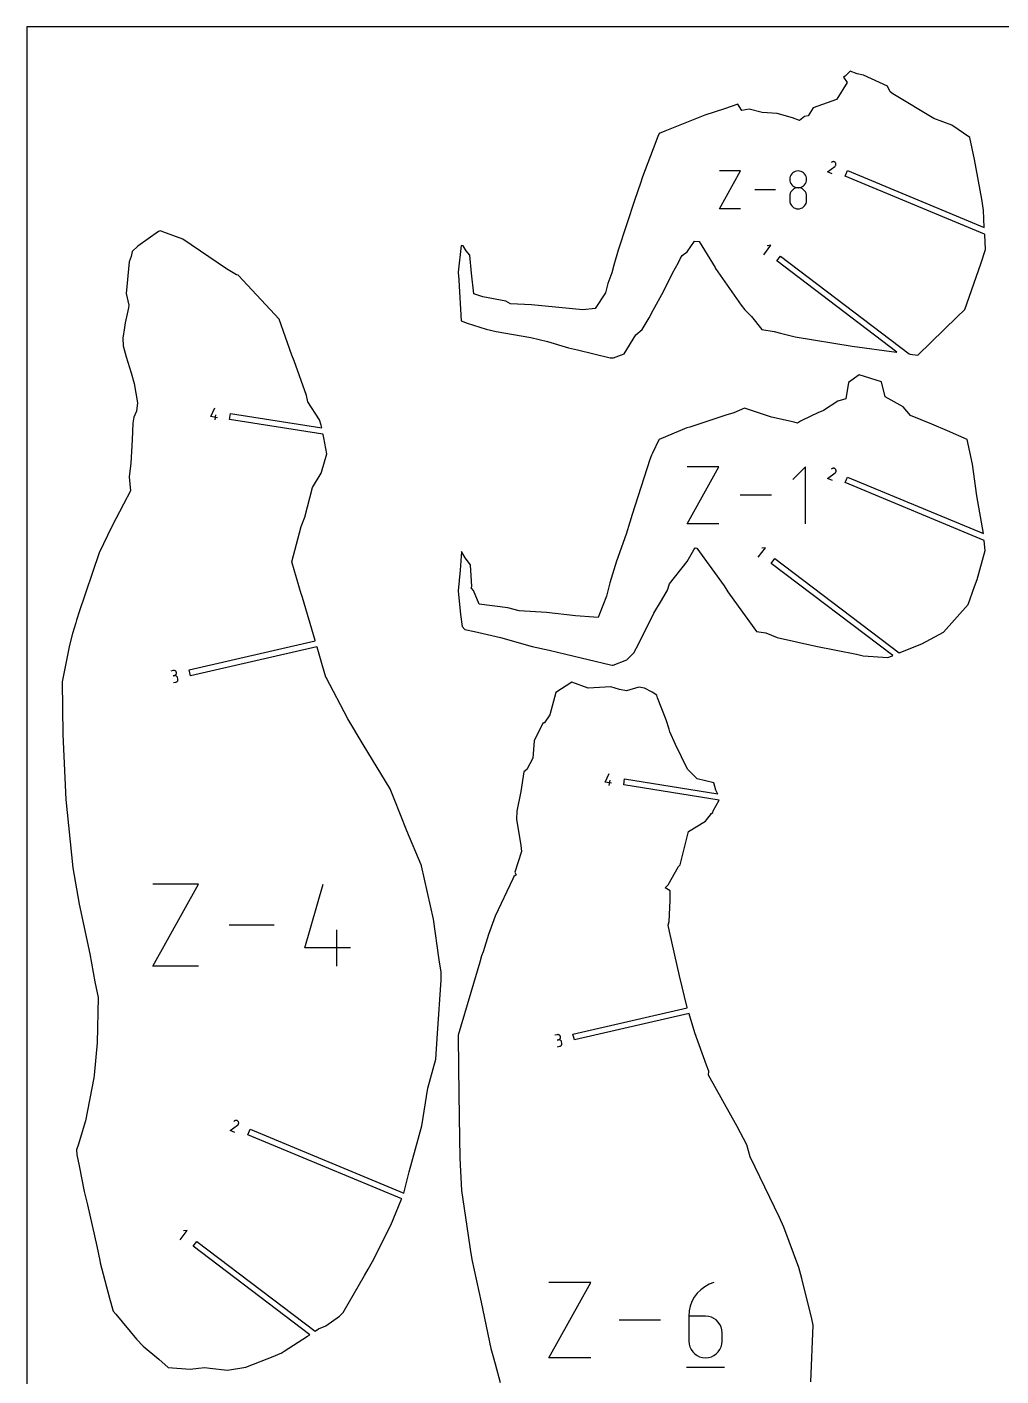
# Model space of a CAD drawing. Extents: x 0 to 560, y 0 to 480.
# Drawn here: x 0 to 184.3, y 224.6 to 480 of the extents above; entities that cross this region are included whole.
import ezdxf

# ---------------------------------------------------------------- set-up
doc = ezdxf.new("R2010")
doc.units = 0

msp = doc.modelspace()

# ---------------------------------------------------------------- linework, layer by layer
at = {"layer": 'annotation', "color": 1}
for p, q in [((130.996427, 445.574948), (134.984309, 452.7571)), ((134.984309, 452.7571), (130.996427, 452.7571)), ((144.673489, 452.180708), (144.516014, 451.958341)), ((144.865811, 452.372879), (144.673489, 452.180708)), ((145.088445, 452.530288), (144.865811, 452.372879)), ((145.336857, 452.648373), (145.088445, 452.530288)), ((145.606515, 452.72257), (145.336857, 452.648373)), ((145.892884, 452.748317), (145.606515, 452.72257)), ((146.179253, 452.72257), (145.892884, 452.748317)), ((145.892884, 452.748317), (145.892884, 452.748317)), ((146.448911, 452.648373), (146.179253, 452.72257)), ((146.697323, 452.530288), (146.448911, 452.648373)), ((146.919957, 452.372879), (146.697323, 452.530288)), ((147.112279, 452.180708), (146.919957, 452.372879)), ((147.269754, 451.958341), (147.112279, 452.180708)), ((151.427044, 452.591131), (152.844441, 453.604106)), ((152.345486, 452.208813), (151.427044, 452.591131)), ((152.253768, 454.403539), (152.145309, 454.312961)), ((152.329873, 454.451479), (152.253768, 454.403539)), ((152.41087, 454.484226), (152.329873, 454.451479)), ((152.494826, 454.502054), (152.41087, 454.484226)), ((152.579805, 454.505236), (152.494826, 454.502054)), ((152.663871, 454.494045), (152.579805, 454.505236)), ((152.74509, 454.468755), (152.663871, 454.494045)), ((152.821526, 454.429638), (152.74509, 454.468755)), ((152.891246, 454.376969), (152.821526, 454.429638)), ((152.844441, 453.604106), (152.845978, 453.60494)), ((152.844441, 453.604106), (152.844441, 453.604106)), ((152.845978, 453.60494), (152.847478, 453.605801)), ((152.847478, 453.605801), (152.848952, 453.606698)), ((152.848952, 453.606698), (152.85041, 453.607639)), ((152.85041, 453.607639), (152.851863, 453.608632)), ((152.851863, 453.608632), (152.853323, 453.609685)), ((152.853323, 453.609685), (152.8548, 453.610806)), ((152.8548, 453.610806), (152.856304, 453.612004)), ((152.856304, 453.612004), (152.857848, 453.613285)), ((152.857848, 453.613285), (152.924208, 453.673935)), ((152.857848, 453.613285), (152.857848, 453.613285)), ((152.952312, 454.31102), (152.891246, 454.376969)), ((152.924208, 453.673935), (152.977143, 453.743404)), ((152.999845, 454.235014), (152.952312, 454.31102)), ((152.952312, 454.31102), (152.952312, 454.31102)), ((152.977143, 453.743404), (153.016421, 453.819719)), ((153.032329, 454.15403), (152.999845, 454.235014)), ((153.016421, 453.819719), (153.041811, 453.90091)), ((153.049997, 454.070037), (153.032329, 454.15403)), ((153.041811, 453.90091), (153.05308, 453.985007)), ((153.05308, 453.985007), (153.049997, 454.070037)), ((144.323736, 451.441266), (144.298001, 451.155686)), ((144.298001, 451.155686), (144.298001, 451.155686)), ((144.298001, 451.155686), (144.323751, 450.868766)), ((144.397918, 451.710339), (144.323736, 451.441266)), ((144.323751, 450.868766), (144.39797, 450.598649)), ((144.516014, 451.958341), (144.397918, 451.710339)), ((144.39797, 450.598649), (144.516114, 450.349862)), ((144.516114, 450.349862), (144.673638, 450.126933)), ((144.673638, 450.126933), (144.865996, 449.934385)), ((144.865996, 449.934385), (145.088645, 449.776748)), ((145.088645, 449.776748), (145.337039, 449.658545)), ((145.606515, 449.532799), (145.336857, 449.458563)), ((145.337039, 449.658545), (145.606634, 449.584304)), ((145.892884, 449.558552), (145.606515, 449.532799)), ((145.606634, 449.584304), (145.892884, 449.558552)), ((145.892884, 449.558552), (146.179134, 449.584304)), ((146.179253, 449.532814), (145.892884, 449.558552)), ((145.892884, 449.558552), (145.892884, 449.558552)), ((145.892884, 449.558552), (145.892884, 449.558552)), ((146.179134, 449.584304), (146.448729, 449.658545)), ((146.448911, 449.458615), (146.179253, 449.532814)), ((146.448729, 449.658545), (146.697123, 449.776748)), ((146.697123, 449.776748), (146.919772, 449.934385)), ((146.919772, 449.934385), (147.112131, 450.126933)), ((147.112131, 450.126933), (147.269654, 450.349862)), ((147.269654, 450.349862), (147.387798, 450.598649)), ((147.38785, 451.710339), (147.269754, 451.958341)), ((147.387798, 450.598649), (147.462017, 450.868766)), ((147.462032, 451.441266), (147.38785, 451.710339)), ((147.462017, 450.868766), (147.487767, 451.155686)), ((147.487767, 451.155686), (147.462032, 451.441266)), ((147.487767, 451.155686), (147.487767, 451.155686)), ((141.60537, 449.166024), (137.678292, 449.166024)), ((144.323736, 448.248654), (144.298001, 447.961867)), ((144.298001, 447.961867), (144.298001, 447.167353)), ((144.298001, 447.167353), (144.298001, 447.167353)), ((144.298001, 447.167353), (144.323751, 446.880587)), ((144.397918, 448.518666), (144.323736, 448.248654)), ((144.516014, 448.767374), (144.397918, 448.518666)), ((144.673489, 448.990248), (144.516014, 448.767374)), ((144.865811, 449.182757), (144.673489, 448.990248)), ((145.088445, 449.340372), (144.865811, 449.182757)), ((145.336857, 449.458563), (145.088445, 449.340372)), ((146.697323, 449.340472), (146.448911, 449.458615)), ((146.919957, 449.182905), (146.697323, 449.340472)), ((147.112279, 448.990433), (146.919957, 449.182905)), ((147.269754, 448.767574), (147.112279, 448.990433)), ((147.38785, 448.518848), (147.269754, 448.767574)), ((147.462032, 448.248772), (147.38785, 448.518848)), ((147.462017, 446.880587), (147.487767, 447.167353)), ((147.487767, 447.961867), (147.462032, 448.248772)), ((147.487767, 447.167353), (147.487767, 447.961867)), ((147.487767, 447.961867), (147.487767, 447.961867)), ((134.984309, 445.574948), (130.996427, 445.574948)), ((144.323751, 446.880587), (144.39797, 446.610884)), ((144.39797, 446.610884), (144.516114, 446.362697)), ((144.516114, 446.362697), (144.673638, 446.140478)), ((144.673638, 446.140478), (144.865996, 445.948678)), ((144.865996, 445.948678), (145.088645, 445.791751)), ((145.088645, 445.791751), (145.337039, 445.674148)), ((145.337039, 445.674148), (145.606634, 445.600321)), ((145.606634, 445.600321), (145.892884, 445.574723)), ((145.892884, 445.574723), (146.179134, 445.600321)), ((145.892884, 445.574723), (145.892884, 445.574723)), ((146.179134, 445.600321), (146.448729, 445.674148)), ((146.448729, 445.674148), (146.697123, 445.791751)), ((146.697123, 445.791751), (146.919772, 445.948678)), ((146.919772, 445.948678), (147.112131, 446.140478)), ((147.112131, 446.140478), (147.269654, 446.362697)), ((147.269654, 446.362697), (147.387798, 446.610884)), ((147.387798, 446.610884), (147.462017, 446.880587)), ((139.388581, 436.879091), (140.74288, 438.66332)), ((140.74288, 438.66332), (140.04506, 438.567629)), ((34.797436, 406.227975), (35.562789, 407.869801)), ((36.025614, 406.031733), (34.797436, 406.227975)), ((35.578893, 405.598814), (35.735861, 406.58119)), ((124.920955, 385.949632), (130.898677, 396.715472)), ((130.898677, 396.715472), (124.920955, 396.715472)), ((147.253355, 396.715472), (144.859971, 394.321412)), ((147.253355, 385.949632), (147.253355, 396.715472)), ((152.275102, 396.357483), (152.166644, 396.266905)), ((152.351207, 396.405423), (152.275102, 396.357483)), ((152.432205, 396.43817), (152.351207, 396.405423)), ((152.51616, 396.455998), (152.432205, 396.43817)), ((152.601139, 396.45918), (152.51616, 396.455998)), ((152.685205, 396.447989), (152.601139, 396.45918)), ((152.766424, 396.422699), (152.685205, 396.447989)), ((152.842861, 396.383583), (152.766424, 396.422699)), ((152.91258, 396.330913), (152.842861, 396.383583)), ((152.973646, 396.264964), (152.91258, 396.330913)), ((153.021179, 396.188959), (152.973646, 396.264964)), ((152.973646, 396.264964), (152.973646, 396.264964)), ((153.053663, 396.107974), (153.021179, 396.188959)), ((153.071331, 396.023981), (153.053663, 396.107974)), ((153.063145, 395.854855), (153.074414, 395.938951)), ((153.074414, 395.938951), (153.071331, 396.023981)), ((151.448379, 394.545076), (152.865775, 395.558051)), ((152.36682, 394.162757), (151.448379, 394.545076)), ((152.865775, 395.558051), (152.867312, 395.558884)), ((152.865775, 395.558051), (152.865775, 395.558051)), ((152.867312, 395.558884), (152.868812, 395.559745)), ((152.868812, 395.559745), (152.870286, 395.560642)), ((152.870286, 395.560642), (152.871744, 395.561583)), ((152.871744, 395.561583), (152.873198, 395.562576)), ((152.873198, 395.562576), (152.874657, 395.563629)), ((152.874657, 395.563629), (152.876134, 395.564751)), ((152.876134, 395.564751), (152.877639, 395.565948)), ((152.877639, 395.565948), (152.879182, 395.567229)), ((152.879182, 395.567229), (152.945542, 395.627879)), ((152.879182, 395.567229), (152.879182, 395.567229)), ((152.945542, 395.627879), (152.998477, 395.697348)), ((152.998477, 395.697348), (153.037756, 395.773663)), ((153.037756, 395.773663), (153.063145, 395.854855)), ((140.823456, 391.332552), (134.936879, 391.332552)), ((130.898677, 385.949632), (124.920955, 385.949632)), ((138.351782, 379.620453), (139.706081, 381.404682)), ((139.706081, 381.404682), (139.008261, 381.308992)), ((27.675989, 358.163148), (27.191193, 358.051799)), ((27.764978, 358.175348), (27.675989, 358.163148)), ((27.852202, 358.171638), (27.764978, 358.175348)), ((27.935979, 358.153093), (27.852202, 358.171638)), ((28.014625, 358.120784), (27.935979, 358.153093)), ((28.086456, 358.075787), (28.014625, 358.120784)), ((28.14979, 358.019175), (28.086456, 358.075787)), ((28.202944, 357.952022), (28.14979, 358.019175)), ((28.244233, 357.875401), (28.202944, 357.952022)), ((28.271976, 357.790386), (28.244233, 357.875401)), ((28.262088, 357.530247), (28.280558, 357.614102)), ((28.284203, 357.701378), (28.271976, 357.790386)), ((28.271976, 357.790386), (28.271976, 357.790386)), ((28.280558, 357.614102), (28.284203, 357.701378)), ((27.898687, 357.193557), (27.655947, 357.137803)), ((27.655947, 357.137803), (27.898687, 357.193557)), ((27.692028, 355.871245), (28.176824, 355.982594)), ((27.898687, 357.193557), (27.98408, 357.221411)), ((27.987676, 357.205757), (27.898687, 357.193557)), ((27.898687, 357.193557), (27.898687, 357.193557)), ((27.98408, 357.221411), (28.060942, 357.262822)), ((28.074901, 357.202047), (27.987676, 357.205757)), ((28.060942, 357.262822), (28.128221, 357.316101)), ((28.158677, 357.183501), (28.074901, 357.202047)), ((28.128221, 357.316101), (28.184872, 357.379557)), ((28.237323, 357.151193), (28.158677, 357.183501)), ((28.176824, 355.982594), (28.262219, 356.010442)), ((28.176824, 355.982594), (28.176824, 355.982594)), ((28.184872, 357.379557), (28.229843, 357.451502)), ((28.229843, 357.451502), (28.262088, 357.530247)), ((28.309154, 357.106196), (28.237323, 357.151193)), ((28.262219, 356.010442), (28.339086, 356.051829)), ((28.372488, 357.049584), (28.309154, 357.106196)), ((28.339086, 356.051829), (28.406377, 356.105057)), ((28.425642, 356.982431), (28.372488, 357.049584)), ((28.406377, 356.105057), (28.463047, 356.168429)), ((28.466932, 356.90581), (28.425642, 356.982431)), ((28.463047, 356.168429), (28.508047, 356.240249)), ((28.494674, 356.820795), (28.466932, 356.90581)), ((28.550427, 356.578054), (28.494674, 356.820795)), ((28.494674, 356.820795), (28.494674, 356.820795)), ((28.508047, 356.240249), (28.540333, 356.318818)), ((28.540333, 356.318818), (28.558855, 356.40244)), ((28.562569, 356.489418), (28.550427, 356.578054)), ((28.558855, 356.40244), (28.562569, 356.489418)), ((109.371634, 337.024368), (110.136988, 338.666194)), ((110.153091, 336.395207), (110.310059, 337.377583)), ((110.599812, 336.828126), (109.371634, 337.024368)), ((23.80265, 302.18337), (32.429004, 317.719381)), ((32.429004, 317.719381), (23.80265, 317.719381)), ((52.575838, 305.637224), (56.020923, 317.719381)), ((46.751295, 309.951376), (38.25647, 309.951376)), ((58.616429, 302.18337), (58.616429, 309.083284)), ((61.202192, 305.637224), (52.575838, 305.637224)), ((32.429004, 302.18337), (23.80265, 302.18337)), ((100.320845, 289.216354), (99.836049, 289.105005)), ((100.409834, 289.228554), (100.320845, 289.216354)), ((100.497058, 289.224844), (100.409834, 289.228554)), ((100.580835, 289.206299), (100.497058, 289.224844)), ((100.659481, 289.17399), (100.580835, 289.206299)), ((100.731312, 289.128993), (100.659481, 289.17399)), ((100.794646, 289.072381), (100.731312, 289.128993)), ((100.8478, 289.005228), (100.794646, 289.072381)), ((100.889089, 288.928607), (100.8478, 289.005228)), ((100.916832, 288.843592), (100.889089, 288.928607)), ((100.906945, 288.583453), (100.925414, 288.667308)), ((100.929059, 288.754584), (100.916832, 288.843592)), ((100.916832, 288.843592), (100.916832, 288.843592)), ((100.925414, 288.667308), (100.929059, 288.754584)), ((100.543543, 288.246763), (100.300803, 288.191009)), ((100.300803, 288.191009), (100.543543, 288.246763)), ((100.336884, 286.924451), (100.82168, 287.0358)), ((100.543543, 288.246763), (100.628937, 288.274617)), ((100.632532, 288.258963), (100.543543, 288.246763)), ((100.543543, 288.246763), (100.543543, 288.246763)), ((100.628937, 288.274617), (100.705798, 288.316028)), ((100.719757, 288.255253), (100.632532, 288.258963)), ((100.705798, 288.316028), (100.773078, 288.369307)), ((100.803533, 288.236707), (100.719757, 288.255253)), ((100.773078, 288.369307), (100.829728, 288.432763)), ((100.882179, 288.204399), (100.803533, 288.236707)), ((100.82168, 287.0358), (100.907075, 287.063648)), ((100.82168, 287.0358), (100.82168, 287.0358)), ((100.829728, 288.432763), (100.8747, 288.504708)), ((100.8747, 288.504708), (100.906945, 288.583453)), ((100.95401, 288.159402), (100.882179, 288.204399)), ((100.907075, 287.063648), (100.983942, 287.105035)), ((101.017344, 288.10279), (100.95401, 288.159402)), ((100.983942, 287.105035), (101.051233, 287.158263)), ((101.070498, 288.035637), (101.017344, 288.10279)), ((101.051233, 287.158263), (101.107903, 287.221635)), ((101.111788, 287.959016), (101.070498, 288.035637)), ((101.107903, 287.221635), (101.152903, 287.293455)), ((101.13953, 287.874001), (101.111788, 287.959016)), ((101.195284, 287.63126), (101.13953, 287.874001)), ((101.13953, 287.874001), (101.13953, 287.874001)), ((101.152903, 287.293455), (101.185189, 287.372024)), ((101.185189, 287.372024), (101.203712, 287.455646)), ((101.207425, 287.542624), (101.195284, 287.63126)), ((101.203712, 287.455646), (101.207425, 287.542624)), ((38.428492, 271.070543), (39.845888, 272.083518)), ((39.346933, 270.688225), (38.428492, 271.070543)), ((39.255215, 272.88295), (39.146757, 272.792373)), ((39.33132, 272.93089), (39.255215, 272.88295)), ((39.412318, 272.963638), (39.33132, 272.93089)), ((39.496273, 272.981466), (39.412318, 272.963638)), ((39.581252, 272.984648), (39.496273, 272.981466)), ((39.665318, 272.973457), (39.581252, 272.984648)), ((39.746537, 272.948167), (39.665318, 272.973457)), ((39.822974, 272.90905), (39.746537, 272.948167)), ((39.892693, 272.856381), (39.822974, 272.90905)), ((39.845888, 272.083518), (39.847425, 272.084351)), ((39.845888, 272.083518), (39.845888, 272.083518)), ((39.847425, 272.084351), (39.848925, 272.085213)), ((39.848925, 272.085213), (39.850399, 272.08611)), ((39.850399, 272.08611), (39.851857, 272.087051)), ((39.851857, 272.087051), (39.853311, 272.088044)), ((39.853311, 272.088044), (39.85477, 272.089097)), ((39.85477, 272.089097), (39.856247, 272.090218)), ((39.856247, 272.090218), (39.857752, 272.091416)), ((39.857752, 272.091416), (39.859295, 272.092697)), ((39.859295, 272.092697), (39.925655, 272.153347)), ((39.859295, 272.092697), (39.859295, 272.092697)), ((39.953759, 272.790431), (39.892693, 272.856381)), ((39.925655, 272.153347), (39.97859, 272.222815)), ((40.001292, 272.714426), (39.953759, 272.790431)), ((39.953759, 272.790431), (39.953759, 272.790431)), ((39.97859, 272.222815), (40.017869, 272.299131)), ((40.033776, 272.633442), (40.001292, 272.714426)), ((40.017869, 272.299131), (40.043258, 272.380322)), ((40.051444, 272.549449), (40.033776, 272.633442)), ((40.043258, 272.380322), (40.054527, 272.464418)), ((40.054527, 272.464418), (40.051444, 272.549449)), ((28.953819, 250.361911), (30.308118, 252.14614)), ((30.308118, 252.14614), (29.610298, 252.050449)), ((98.752968, 228.025246), (106.680306, 242.302333)), ((106.680306, 242.302333), (98.752968, 242.302333)), ((126.807027, 240.276404), (126.249363, 239.531662)), ((127.465168, 240.937338), (126.807027, 240.276404)), ((128.215231, 241.502968), (127.465168, 240.937338)), ((129.048659, 241.961798), (128.215231, 241.502968)), ((129.956899, 242.302333), (129.048659, 241.961798)), ((129.956899, 242.302333), (129.956899, 242.302333)), ((125.469688, 237.836736), (125.264788, 236.909543)), ((125.800732, 238.714607), (125.469688, 237.836736)), ((126.249363, 239.531662), (125.800732, 238.714607)), ((119.842022, 235.163789), (112.035556, 235.163789)), ((125.264788, 236.909543), (125.194587, 235.944526)), ((125.194587, 235.944526), (125.194587, 231.199225)), ((128.364985, 235.944526), (125.194587, 235.944526)), ((128.935188, 235.89364), (128.364985, 235.944526)), ((129.47173, 235.746883), (128.935188, 235.89364)), ((129.965686, 235.513105), (129.47173, 235.746883)), ((130.408133, 235.201155), (129.965686, 235.513105)), ((130.790145, 234.819886), (130.408133, 235.201155)), ((131.102801, 234.378145), (130.790145, 234.819886)), ((131.337175, 233.884785), (131.102801, 234.378145)), ((131.484343, 233.348655), (131.337175, 233.884785)), ((131.535382, 232.778605), (131.484343, 233.348655)), ((131.535382, 231.199225), (131.535382, 232.778605)), ((131.535382, 232.778605), (131.535382, 232.778605)), ((125.194587, 231.199225), (125.194587, 231.199225)), ((125.194587, 231.199225), (125.245774, 230.628899)), ((125.245774, 230.628899), (125.393311, 230.092028)), ((125.393311, 230.092028), (125.628163, 229.597595)), ((131.102801, 229.597595), (131.337175, 230.092028)), ((131.337175, 230.092028), (131.484343, 230.628899)), ((131.484343, 230.628899), (131.535382, 231.199225)), ((106.680306, 228.025246), (98.752968, 228.025246)), ((125.628163, 229.597595), (125.941298, 229.154584)), ((125.941298, 229.154584), (126.323679, 228.771977)), ((126.323679, 228.771977), (126.766273, 228.458756)), ((126.766273, 228.458756), (127.260045, 228.223906)), ((127.260045, 228.223906), (127.79596, 228.076408)), ((127.79596, 228.076408), (128.364985, 228.025246)), ((128.364985, 228.025246), (128.935188, 228.076408)), ((128.364985, 228.025246), (128.364985, 228.025246)), ((128.935188, 228.076408), (129.47173, 228.223906)), ((129.47173, 228.223906), (129.965686, 228.458756)), ((129.965686, 228.458756), (130.408133, 228.771977)), ((130.408133, 228.771977), (130.790145, 229.154584)), ((130.790145, 229.154584), (131.102801, 229.597595)), ((124.797504, 226.24061), (131.936047, 226.24061))]:
    msp.add_line(p, q, dxfattribs=at)
at = {"layer": 'boundary', "color": 5}
for p, q in [((154.763508, 470.661102), (154.493915, 470.480274)), ((154.493915, 470.480274), (155.171429, 469.47614)), ((155.749259, 471.649123), (154.763508, 470.661102)), ((157.057575, 471.121758), (155.749259, 471.649123)), ((158.281076, 470.846048), (157.057575, 471.121758)), ((162.7929, 468.799215), (158.281076, 470.846048)), ((155.171429, 469.47614), (153.20885, 466.35254)), ((163.311365, 467.700703), (162.7929, 468.799215)), ((163.807314, 467.323597), (163.311365, 467.700703)), ((134.463072, 465.369674), (131.96841, 464.497951)), ((135.263256, 464.194777), (134.463072, 465.369674)), ((153.128851, 466.288412), (148.752023, 464.675761)), ((153.166853, 466.292905), (153.128851, 466.288412)), ((153.20885, 466.35254), (153.166853, 466.292905)), ((171.568221, 462.69075), (163.807314, 467.323597)), ((128.247085, 463.318488), (120.684676, 460.303609)), ((131.96841, 464.497951), (128.247085, 463.318488)), ((136.626674, 464.454677), (135.263256, 464.194777)), ((139.070312, 463.811006), (136.626674, 464.454677)), ((141.92955, 463.614988), (139.070312, 463.811006)), ((144.814, 462.784903), (141.92955, 463.614988)), ((146.149984, 462.296366), (144.814, 462.784903)), ((147.077914, 463.025707), (146.149984, 462.296366)), ((147.775459, 463.184891), (147.077914, 463.025707)), ((148.752023, 464.675761), (147.775459, 463.184891)), ((174.939089, 461.417639), (171.568221, 462.69075)), ((119.591168, 459.804633), (119.339201, 459.263619)), ((120.684676, 460.303609), (119.591168, 459.804633)), ((178.405236, 459.061158), (174.939089, 461.417639)), ((119.339201, 459.263619), (118.466388, 456.920337)), ((179.288474, 454.882568), (178.405236, 459.061158)), ((118.466388, 456.920337), (116.425431, 451.640087)), ((180.666049, 447.407032), (179.288474, 454.882568)), ((154.798973, 451.780023), (155.239383, 452.838019)), ((155.239383, 452.838019), (181.117119, 442.065935)), ((116.075762, 450.399114), (114.981137, 447.326508)), ((116.425431, 451.640087), (116.075762, 450.399114)), ((181.178336, 440.799128), (154.798973, 451.780023)), ((114.981137, 447.326508), (111.865726, 437.763287)), ((180.96142, 445.28794), (180.666049, 447.407032)), ((181.117119, 442.065935), (180.96142, 445.28794)), ((24.879236, 441.254965), (20.965811, 438.476501)), ((25.245278, 441.430264), (24.879236, 441.254965)), ((25.681718, 441.217582), (25.245278, 441.430264)), ((29.508403, 439.849487), (25.681718, 441.217582)), ((37.757145, 434.212956), (29.508403, 439.849487)), ((124.885077, 437.444754), (126.304269, 439.464266)), ((126.304269, 439.464266), (127.152845, 439.371953)), ((127.152845, 439.371953), (130.220308, 434.476358)), ((181.182075, 440.721749), (181.178336, 440.799128)), ((181.320933, 437.848243), (181.182075, 440.721749)), ((19.883461, 437.485889), (19.681038, 436.567759)), ((20.965811, 438.476501), (19.883461, 437.485889)), ((82.166081, 438.659359), (81.578795, 433.595107)), ((82.517327, 438.559731), (82.166081, 438.659359)), ((83.102181, 437.648231), (82.517327, 438.559731)), ((83.788296, 436.814132), (83.102181, 437.648231)), ((84.085436, 433.381238), (83.788296, 436.814132)), ((111.865726, 437.763287), (110.992483, 434.923651)), ((123.970207, 436.737853), (124.885077, 437.444754)), ((180.434346, 435.170439), (181.320933, 437.848243)), ((19.334087, 435.536535), (18.76087, 429.554818)), ((19.681038, 436.567759), (19.334087, 435.536535)), ((39.664363, 433.061945), (37.757145, 434.212956)), ((110.992483, 434.923651), (110.640217, 433.456895)), ((122.138508, 433.376227), (123.232845, 435.439175)), ((123.232845, 435.439175), (123.658756, 436.209118)), ((123.658756, 436.209118), (123.970207, 436.737853)), ((130.220308, 434.476358), (130.283872, 434.293157)), ((130.283872, 434.293157), (135.119309, 427.323713)), ((141.852581, 435.695547), (142.54545, 436.608371)), ((164.583732, 418.441718), (141.852581, 435.695547)), ((142.54545, 436.608371), (166.926854, 418.101936)), ((177.442364, 426.53748), (180.434346, 435.170439)), ((39.964995, 432.981834), (39.664363, 433.061945)), ((40.001723, 432.926258), (39.964995, 432.981834)), ((47.717932, 424.703055), (40.001723, 432.926258)), ((81.578795, 433.595107), (81.597244, 433.344935)), ((81.597244, 433.344935), (81.629879, 433.026804)), ((81.629879, 433.026804), (81.680093, 432.047275)), ((81.680093, 432.047275), (82.143991, 424.342784)), ((84.542176, 429.485896), (84.085436, 433.381238)), ((110.640217, 433.456895), (109.912803, 431.44711)), ((120.389141, 429.893565), (122.138508, 433.376227)), ((18.76087, 429.554818), (19.263284, 427.313103)), ((86.218567, 428.881759), (84.542176, 429.485896)), ((109.417124, 429.65871), (107.506851, 426.700104)), ((109.912803, 431.44711), (109.417124, 429.65871)), ((118.471797, 426.361834), (120.389141, 429.893565)), ((19.212167, 426.802185), (18.599406, 423.983232)), ((19.263284, 427.313103), (19.212167, 426.802185)), ((90.574349, 428.063691), (86.218567, 428.881759)), ((91.467879, 427.55402), (90.574349, 428.063691)), ((95.448076, 427.409204), (91.467879, 427.55402)), ((105.151859, 426.42401), (95.448076, 427.409204)), ((107.506851, 426.700104), (105.151859, 426.42401)), ((135.119309, 427.323713), (135.817874, 426.45052)), ((177.435648, 426.522268), (177.442364, 426.53748)), ((18.599406, 423.983232), (18.444718, 423.093573)), ((50.106809, 417.887235), (47.717932, 424.703055)), ((82.143991, 424.342784), (83.286667, 423.900177)), ((116.398464, 422.715651), (117.683486, 424.937756)), ((117.683486, 424.937756), (118.471797, 426.361834)), ((135.817874, 426.45052), (137.087968, 425.166498)), ((137.087968, 425.166498), (139.009157, 422.70358)), ((168.5769, 417.910996), (175.928551, 425.040294)), ((175.928551, 425.040294), (177.42793, 426.496018)), ((177.42793, 426.496018), (177.435648, 426.522268)), ((18.444718, 423.093573), (18.133838, 421.091556)), ((83.286667, 423.900177), (86.871964, 422.761157)), ((86.871964, 422.761157), (88.745872, 422.375568)), ((88.745872, 422.375568), (95.298628, 421.181869)), ((112.978949, 418.1385), (115.156649, 421.724688)), ((115.156649, 421.724688), (116.398464, 422.715651)), ((139.009157, 422.70358), (141.32563, 422.345491)), ((141.32563, 422.345491), (142.582903, 422.012204)), ((142.582903, 422.012204), (145.316474, 421.365417)), ((18.133838, 421.091556), (18.191415, 419.627573)), ((18.191415, 419.627573), (18.747373, 417.568185)), ((95.298628, 421.181869), (98.47593, 420.461079)), ((98.47593, 420.461079), (102.454612, 419.260685)), ((102.454612, 419.260685), (104.131022, 418.847602)), ((145.316474, 421.365417), (156.116345, 419.546455)), ((156.116345, 419.546455), (164.485892, 418.428102)), ((18.747373, 417.568185), (19.696523, 414.514479)), ((50.575503, 416.809662), (50.106809, 417.887235)), ((52.85916, 410.202821), (50.575503, 416.809662)), ((104.131022, 418.847602), (110.298586, 417.344217)), ((110.298586, 417.344217), (110.936126, 417.331165)), ((110.936126, 417.331165), (112.978949, 418.1385)), ((164.485892, 418.428102), (164.583732, 418.441718)), ((166.926854, 418.101936), (167.067371, 418.08316)), ((167.067371, 418.08316), (168.470456, 417.895678)), ((168.470456, 417.895678), (168.5769, 417.910996)), ((19.696523, 414.514479), (20.254022, 412.517512)), ((157.428705, 414.156165), (155.447101, 412.720207)), ((161.647844, 412.823185), (157.428705, 414.156165)), ((20.254022, 412.517512), (20.877526, 408.854831)), ((155.447101, 412.720207), (154.894493, 409.580474)), ((162.328013, 409.998947), (161.647844, 412.823185)), ((20.877526, 408.854831), (20.720863, 407.241713)), ((53.154665, 409.057919), (52.85916, 410.202821)), ((55.321681, 405.597068), (53.154665, 409.057919)), ((153.432736, 409.18196), (150.674196, 407.385493)), ((154.894493, 409.580474), (153.432736, 409.18196)), ((165.751881, 408.102386), (162.328013, 409.998947)), ((20.240747, 406.159722), (19.992217, 404.986789)), ((20.720863, 407.241713), (20.240747, 406.159722)), ((38.309873, 405.716387), (38.490691, 406.848032)), ((38.490691, 406.848032), (55.763374, 404.088142)), ((132.196513, 406.50719), (127.481966, 404.953813)), ((133.696483, 406.96842), (132.196513, 406.50719)), ((135.738316, 407.858459), (133.696483, 406.96842)), ((136.871719, 407.465468), (135.738316, 407.858459)), ((140.877297, 406.15367), (136.871719, 407.465468)), ((145.146478, 405.20911), (140.877297, 406.15367)), ((149.634446, 406.965471), (146.723566, 405.534463)), ((150.674196, 407.385493), (149.634446, 406.965471)), ((167.146477, 406.464506), (165.751881, 408.102386)), ((171.163733, 404.806017), (167.146477, 406.464506)), ((19.992217, 404.986789), (19.875449, 401.861613)), ((55.996329, 402.890383), (38.309873, 405.716387)), ((55.664551, 404.596246), (55.321681, 405.597068)), ((55.763374, 404.088142), (55.664551, 404.596246)), ((124.815171, 404.088436), (119.624153, 401.924454)), ((125.429992, 404.240293), (124.815171, 404.088436)), ((127.481966, 404.953813), (125.429992, 404.240293)), ((145.750779, 404.993027), (145.146478, 405.20911)), ((146.315802, 405.347678), (145.750779, 404.993027)), ((146.723566, 405.534463), (146.315802, 405.347678)), ((174.12914, 403.56306), (171.163733, 404.806017)), ((177.858583, 401.888405), (174.12914, 403.56306)), ((19.875449, 401.861613), (19.624796, 397.444282)), ((56.010559, 402.817221), (55.996329, 402.890383)), ((56.130824, 402.198866), (56.010559, 402.817221)), ((56.728914, 399.168902), (56.130824, 402.198866)), ((119.532821, 401.842689), (118.309645, 399.292068)), ((119.624153, 401.924454), (119.532821, 401.842689)), ((178.853173, 397.255775), (177.858583, 401.888405)), ((55.711216, 395.707209), (56.728914, 399.168902)), ((118.122757, 398.90691), (117.862164, 398.129324)), ((118.309645, 399.292068), (118.122757, 398.90691)), ((19.624796, 397.444282), (19.304455, 394.83648)), ((117.862164, 398.129324), (114.468157, 387.689673)), ((179.701498, 391.260835), (178.853173, 397.255775)), ((19.304455, 394.83648), (19.55336, 392.186275)), ((54.006384, 392.783454), (55.667353, 395.504516)), ((55.667353, 395.504516), (55.711216, 395.707209)), ((154.820307, 393.733968), (155.260717, 394.791963)), ((181.107561, 382.791414), (154.820307, 393.733968)), ((155.260717, 394.791963), (180.953853, 384.096722)), ((19.55336, 392.186275), (18.234551, 389.681288)), ((52.537661, 387.16701), (54.006384, 392.783454)), ((180.953853, 384.096722), (179.701498, 391.260835)), ((18.234551, 389.681288), (16.066821, 385.41316)), ((51.864953, 385.421056), (52.537661, 387.16701)), ((114.021197, 386.235572), (113.374231, 383.989971)), ((114.468157, 387.689673), (114.021197, 386.235572)), ((16.066821, 385.41316), (13.663466, 380.470975)), ((50.133993, 378.733341), (51.864953, 385.421056)), ((113.374231, 383.989971), (111.500427, 378.847421)), ((82.188377, 380.696258), (81.930015, 377.132025)), ((82.867464, 379.522048), (82.188377, 380.696258)), ((124.867727, 378.812314), (126.15862, 381.019292)), ((126.15862, 381.019292), (126.379339, 381.367946)), ((126.379339, 381.367946), (126.751028, 381.298257)), ((126.751028, 381.298257), (131.922965, 374.173407)), ((179.734465, 375.411792), (181.252531, 380.858619)), ((181.113431, 382.713148), (181.107561, 382.791414)), ((181.252531, 380.858619), (181.113431, 382.713148)), ((13.66311, 380.4702), (9.790177, 369.066006)), ((13.663466, 380.470975), (13.66311, 380.4702)), ((51.895698, 372.702445), (50.133993, 378.733341)), ((83.917318, 378.172671), (82.867464, 379.522048)), ((84.159034, 374.068881), (83.917318, 378.172671)), ((111.500427, 378.847421), (110.241693, 374.754528)), ((121.566849, 374.548107), (124.867727, 378.812314)), ((140.815782, 378.436909), (141.508651, 379.349734)), ((163.792063, 360.997017), (140.815782, 378.436909)), ((141.508651, 379.349734), (165.031319, 361.495113)), ((81.930015, 377.132025), (81.578795, 373.262272)), ((81.578795, 373.262272), (82.026506, 368.798996)), ((84.038288, 373.834146), (84.159034, 374.068881)), ((84.495875, 373.281031), (84.038288, 373.834146)), ((85.535702, 370.713621), (84.495875, 373.281031)), ((110.241693, 374.754528), (109.659002, 372.266681)), ((120.026116, 371.425371), (121.181263, 373.379603)), ((121.181263, 373.379603), (121.566849, 374.548107)), ((131.922965, 374.173407), (132.617181, 373.067098)), ((132.617181, 373.067098), (133.70331, 371.478426)), ((178.028886, 370.634459), (179.278552, 374.064751)), ((179.278552, 374.064751), (179.734465, 375.411792)), ((51.956655, 372.584666), (51.895698, 372.702445)), ((52.128406, 372.014742), (51.956655, 372.584666)), ((54.516233, 363.841131), (52.128406, 372.014742)), ((90.945584, 370.006611), (85.535702, 370.713621)), ((109.659002, 372.266681), (108.224523, 368.72628)), ((118.615642, 369.038533), (120.026116, 371.425371)), ((133.70331, 371.478426), (138.041115, 365.579156)), ((173.414649, 365.451095), (178.028886, 370.634459)), ((9.478304, 368.053753), (9.390165, 367.685755)), ((9.790177, 369.066006), (9.478304, 368.053753)), ((82.026506, 368.798996), (82.321911, 366.48875)), ((93.125993, 369.491383), (90.945584, 370.006611)), ((98.285795, 369.115559), (93.125993, 369.491383)), ((103.781873, 368.525703), (98.285795, 369.115559)), ((107.215391, 368.23981), (103.781873, 368.525703)), ((108.07556, 368.179758), (107.215391, 368.23981)), ((108.224523, 368.72628), (108.07556, 368.179758)), ((115.754777, 363.278914), (118.615642, 369.038533)), ((9.209188, 367.207922), (8.632682, 365.16741)), ((9.390165, 367.685755), (9.209188, 367.207922)), ((82.321911, 366.48875), (82.854309, 365.953511)), ((82.854309, 365.953511), (84.632645, 365.57431)), ((84.632645, 365.57431), (89.564043, 364.397349)), ((138.041115, 365.579156), (139.806361, 365.289295)), ((139.806361, 365.289295), (141.946415, 364.410106)), ((169.31835, 363.218207), (173.414649, 365.451095)), ((8.039062, 362.962813), (6.6675, 356.048693)), ((8.632682, 365.16741), (8.039062, 362.962813)), ((30.650849, 358.287845), (54.535896, 363.773824)), ((54.535896, 363.773824), (54.516233, 363.841131)), ((89.564043, 364.397349), (95.5913, 362.70849)), ((95.5913, 362.70849), (98.75982, 362.032354)), ((114.795234, 361.506998), (115.754777, 363.278914)), ((141.946415, 364.410106), (149.252867, 362.762162)), ((149.252867, 362.762162), (156.952553, 361.278157)), ((165.031319, 361.495113), (169.31835, 363.218207)), ((54.857804, 362.671921), (30.907386, 357.170928)), ((54.877467, 362.604615), (54.857804, 362.671921)), ((55.907601, 359.078434), (54.877467, 362.604615)), ((98.75982, 362.032354), (101.911399, 361.277596)), ((101.911399, 361.277596), (110.382118, 359.226622)), ((110.873336, 359.202243), (113.457926, 360.165244)), ((113.457926, 360.165244), (114.795234, 361.506998)), ((156.952553, 361.278157), (158.206711, 360.912439)), ((158.206711, 360.912439), (162.878449, 360.629806)), ((162.878449, 360.629806), (163.716367, 360.966592)), ((163.716367, 360.966592), (163.792063, 360.997017)), ((30.907386, 357.170928), (30.650849, 358.287845)), ((56.546552, 356.887973), (55.907601, 359.078434)), ((110.382118, 359.226622), (110.68442, 359.163591)), ((110.68442, 359.163591), (110.753289, 359.173382)), ((110.753289, 359.173382), (110.873336, 359.202243)), ((6.6675, 356.048693), (6.762132, 346.033886)), ((56.555838, 356.851124), (56.546552, 356.887973)), ((56.571617, 356.830866), (56.555838, 356.851124)), ((60.681389, 348.989871), (56.571617, 356.830866)), ((103.098899, 355.988591), (100.055777, 354.000324)), ((106.166803, 354.839463), (103.098899, 355.988591)), ((110.47526, 355.052207), (106.166803, 354.839463)), ((112.08026, 354.561524), (110.47526, 355.052207)), ((100.055777, 354.000324), (98.924828, 349.784943)), ((113.445043, 354.308439), (112.08026, 354.561524)), ((115.77192, 355.008085), (113.445043, 354.308439)), ((116.848153, 354.819238), (115.77192, 355.008085)), ((118.285447, 354.045901), (116.848153, 354.819238)), ((119.167616, 353.505402), (118.285447, 354.045901)), ((119.286669, 352.992401), (119.167616, 353.505402)), ((120.9241, 348.803475), (119.286669, 352.992401)), ((63.587733, 344.165661), (60.681389, 348.989871)), ((97.365521, 347.67052), (95.946065, 344.853998)), ((97.648246, 348.246621), (97.365521, 347.67052)), ((97.859819, 348.226159), (97.648246, 348.246621)), ((98.924828, 349.784943), (97.859819, 348.226159)), ((121.501929, 347.077185), (120.9241, 348.803475)), ((6.762132, 346.033886), (7.348433, 333.772477)), ((95.946065, 344.853998), (95.721306, 341.575532)), ((121.626985, 346.584593), (121.501929, 347.077185)), ((122.66378, 344.155477), (121.626985, 346.584593)), ((68.715714, 335.761592), (63.587733, 344.165661)), ((124.936569, 339.516642), (122.66378, 344.155477)), ((95.721306, 341.575532), (94.564925, 339.418889)), ((94.013832, 338.976935), (93.397372, 335.26648)), ((94.564925, 339.418889), (94.013832, 338.976935)), ((112.884071, 336.51278), (113.064889, 337.644425)), ((113.064889, 337.644425), (130.684236, 334.829143)), ((126.817186, 337.647727), (124.936569, 339.516642)), ((129.962378, 336.922039), (126.817186, 337.647727)), ((69.463682, 333.898473), (68.715714, 335.761592)), ((93.397372, 335.26648), (92.653549, 331.541679)), ((130.942033, 333.627415), (112.884071, 336.51278)), ((130.316197, 335.531749), (129.962378, 336.922039)), ((130.643712, 334.906507), (130.316197, 335.531749)), ((130.684236, 334.829143), (130.643712, 334.906507)), ((7.348433, 333.772477), (8.675675, 320.808064)), ((71.864502, 327.794801), (69.463682, 333.898473)), ((129.79749, 331.609826), (130.942033, 333.627415)), ((92.653549, 331.541679), (92.58365, 330.030639)), ((92.58365, 330.030639), (93.415886, 325.02649)), ((125.154414, 327.671026), (128.378888, 329.621232)), ((128.378888, 329.621232), (129.529484, 331.070029)), ((129.529484, 331.070029), (129.72444, 331.29841)), ((129.72444, 331.29841), (129.79749, 331.609826)), ((74.553675, 321.353065), (71.864502, 327.794801)), ((123.552777, 321.405183), (125.154414, 327.671026)), ((93.415886, 325.02649), (93.530562, 323.871464)), ((93.530562, 323.871464), (92.318971, 319.985771)), ((8.675675, 320.808064), (9.88955, 313.943259)), ((74.606199, 321.172464), (74.553675, 321.353065)), ((76.928002, 311.107969), (74.606199, 321.172464)), ((92.520039, 319.511794), (92.097179, 319.171636)), ((92.318971, 319.985771), (92.520039, 319.511794)), ((121.270998, 317.590519), (123.250189, 321.086636)), ((123.250189, 321.086636), (123.552777, 321.405183)), ((91.89036, 318.735484), (88.551222, 311.672748)), ((92.097179, 319.171636), (91.89036, 318.735484)), ((120.753662, 316.998245), (121.270998, 317.590519)), ((121.706859, 316.470906), (120.753662, 316.998245)), ((121.476754, 310.667532), (121.659858, 314.600928)), ((121.659858, 314.600928), (121.706859, 316.470906)), ((9.88955, 313.943259), (11.908251, 304.523874)), ((88.551222, 311.672748), (87.302178, 308.154735)), ((78.002206, 303.410785), (76.928002, 311.107969)), ((121.312793, 309.972293), (121.476754, 310.667532)), ((121.573136, 308.746106), (121.312793, 309.972293)), ((87.302178, 308.154735), (86.306964, 304.905319)), ((123.448854, 300.346983), (121.573136, 308.746106)), ((11.908251, 304.523874), (12.808858, 299.235268)), ((85.967452, 304.120337), (85.660271, 302.938012)), ((86.306964, 304.905319), (85.967452, 304.120337)), ((78.341239, 301.031831), (78.002206, 303.410785)), ((85.660271, 302.938012), (81.578795, 289.14216)), ((12.808858, 299.235268), (13.453927, 296.251717)), ((77.689938, 289.465384), (78.328898, 299.531931)), ((78.328898, 299.531931), (78.341239, 301.031831)), ((124.906633, 294.376527), (123.448854, 300.346983)), ((13.453927, 296.251717), (13.29162, 287.644451)), ((103.295705, 289.341051), (124.923721, 294.308629)), ((124.920953, 294.317877), (124.906633, 294.376527)), ((124.923721, 294.308629), (124.920953, 294.317877)), ((125.253068, 293.208435), (103.552242, 288.224133)), ((125.273185, 293.141233), (125.253068, 293.208435)), ((126.336335, 289.589743), (125.273185, 293.141233)), ((77.372734, 284.572845), (77.689938, 289.465384)), ((81.578795, 289.14216), (81.60512, 282.883904)), ((103.552242, 288.224133), (103.295705, 289.341051)), ((128.582414, 283.434876), (126.336335, 289.589743)), ((13.29162, 287.644451), (12.710381, 281.561525)), ((75.822346, 279.110053), (77.372734, 284.572845)), ((12.641074, 281.072377), (11.092242, 272.931542)), ((12.710381, 281.561525), (12.641074, 281.072377)), ((81.60512, 282.883904), (81.756831, 273.610033)), ((128.971402, 282.333526), (128.582414, 283.434876)), ((128.948795, 281.525699), (128.971402, 282.333526)), ((134.353017, 271.847096), (128.948795, 281.525699)), ((74.717526, 271.965811), (75.822346, 279.110053)), ((81.756831, 273.610033), (81.892677, 265.841769)), ((10.653244, 271.428453), (9.744207, 268.488382)), ((11.092242, 272.931542), (10.653244, 271.428453)), ((41.80042, 270.259435), (42.24083, 271.317431)), ((42.24083, 271.317431), (71.266178, 259.235095)), ((72.307086, 263.263887), (74.717526, 271.965811)), ((136.154511, 268.357856), (134.353017, 271.847096)), ((9.744207, 268.488382), (9.39111, 267.386533)), ((70.908123, 258.142818), (41.80042, 270.259435)), ((136.805387, 266.069635), (136.154511, 268.357856)), ((9.39111, 267.386533), (9.399121, 266.45745)), ((9.399121, 266.45745), (9.872292, 264.365521)), ((81.892677, 265.841769), (82.221802, 259.698361)), ((142.394025, 254.608697), (136.805387, 266.069635)), ((9.872292, 264.365521), (10.806233, 259.54769)), ((71.266178, 259.235095), (72.307086, 263.263887)), ((10.806233, 259.54769), (11.418202, 257.026005)), ((68.860413, 253.176435), (70.88144, 258.078103)), ((70.88144, 258.078103), (70.908123, 258.142818)), ((82.221802, 259.698361), (83.445256, 251.167369)), ((11.418202, 257.026005), (13.192753, 249.148971)), ((65.349134, 246.262691), (68.860413, 253.176435)), ((143.19763, 252.788488), (142.394025, 254.608697)), ((83.445256, 251.167369), (83.82511, 248.590784)), ((146.049818, 245.118205), (143.19763, 252.788488)), ((13.192753, 249.148971), (13.797296, 246.452222)), ((31.417819, 249.178367), (32.110688, 250.091191)), ((53.501051, 232.416334), (31.417819, 249.178367)), ((32.110688, 250.091191), (54.5142, 233.086053)), ((83.82511, 248.590784), (84.150658, 246.635545)), ((13.797296, 246.452222), (13.858382, 246.033494)), ((13.858382, 246.033494), (15.608495, 239.333912)), ((64.53388, 244.848858), (65.349134, 246.262691)), ((84.150658, 246.635545), (85.910782, 238.557909)), ((59.796639, 236.60676), (63.874816, 243.643057)), ((63.874816, 243.643057), (64.53388, 244.848858)), ((146.600314, 243.054604), (146.049818, 245.118205)), ((148.495933, 235.397369), (146.600314, 243.054604)), ((15.608495, 239.333912), (16.298085, 236.895983)), ((85.910782, 238.557909), (87.746139, 229.799371)), ((16.298085, 236.895983), (16.789168, 236.292693)), ((16.789168, 236.292693), (20.721727, 231.596332)), ((56.52991, 234.116075), (59.108714, 235.94592)), ((59.108714, 235.94592), (59.796639, 236.60676)), ((148.713137, 234.244649), (148.495933, 235.397369)), ((54.5142, 233.086053), (55.152418, 233.507932)), ((55.152418, 233.507932), (56.52991, 234.116075)), ((148.305396, 223.514594), (148.713137, 234.244649)), ((20.721727, 231.596332), (22.006624, 230.236463)), ((22.006624, 230.236463), (24.937014, 227.80197)), ((48.680177, 229.275597), (53.072535, 232.133074)), ((53.072535, 232.133074), (53.501051, 232.416334)), ((24.937014, 227.80197), (26.73677, 226.220836)), ((41.404046, 226.270012), (46.914533, 228.423209)), ((46.914533, 228.423209), (47.588151, 228.75134)), ((47.588151, 228.75134), (48.056121, 228.949447)), ((48.056121, 228.949447), (48.680177, 229.275597)), ((87.746139, 229.799371), (88.129257, 228.497883)), ((88.129257, 228.497883), (88.581852, 226.906383)), ((26.73677, 226.220836), (30.892936, 225.919447)), ((30.892936, 225.919447), (32.421434, 226.059849)), ((32.421434, 226.059849), (33.665651, 226.233491)), ((33.665651, 226.233491), (34.575259, 226.067355)), ((34.575259, 226.067355), (37.938741, 225.67391)), ((37.938741, 225.67391), (41.404046, 226.270012)), ((88.581852, 226.906383), (89.523158, 223.392376))]:
    msp.add_line(p, q, dxfattribs=at)
at = {"layer": 'frame', "color": 5}
for p, q in [((560, 480), (0, 480)), ((0, 480), (0, 0))]:
    msp.add_line(p, q, dxfattribs=at)

doc.saveas('drawing.dxf')
